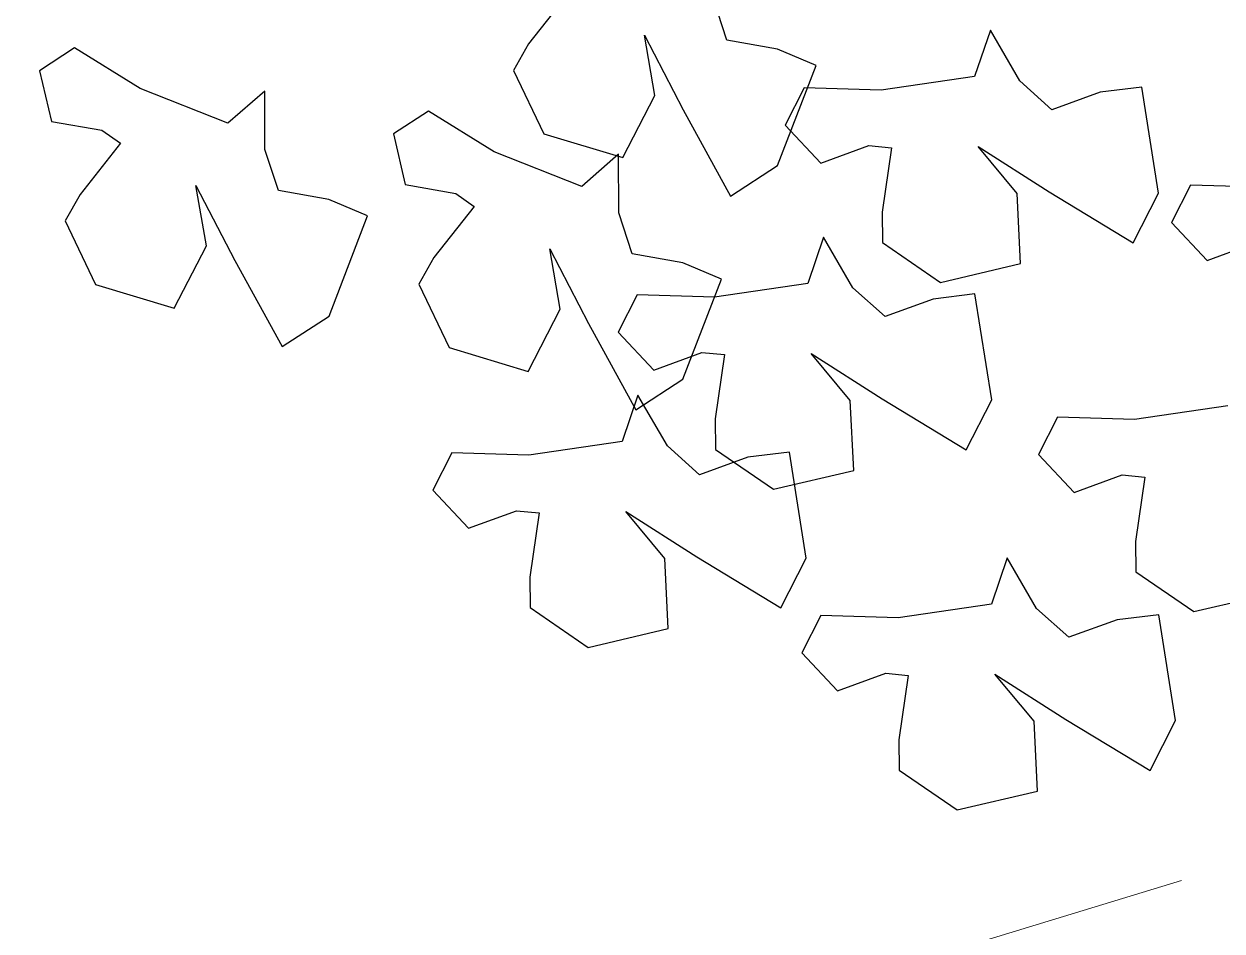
# Model space of a CAD drawing. Header units: millimetres. Extents: x 441156 to 441876, y 4514765 to 4515211.
# Drawn here: x 441573.862 to 441574.956, y 4514834.089 to 4514834.918 of the extents above; entities that cross this region are included whole.
import ezdxf

# ---------------------------------------------------------------- set-up
doc = ezdxf.new("R2010")
doc.units = ezdxf.units.MM
doc.linetypes.add('HIDDEN', pattern=[0.375, 0.25, -0.125])
doc.layers.add('01_piscinas', color=254, linetype='Continuous')
doc.layers.add('INGIN ELECTRICIDAD ALUMBRADO', color=120, linetype='HIDDEN')

msp = doc.modelspace()

# ---------------------------------------------------------------- linework, layer by layer
at = {"layer": '01_piscinas'}
for p, q in [((441574.35935571, 4514834.94654546, 0.00000053), (441574.32255981, 4514834.89992499, 0.00000053)), ((441574.50370629, 4514834.90334321, 0.00000053), (441574.4913742, 4514834.94093436, 0.00000053)), ((441574.74423375, 4514834.9122999, 0.00000053), (441574.72991178, 4514834.86998437, 0.00000053)), ((441574.77105135, 4514834.86618694, 0.00000053), (441574.74423375, 4514834.9122999, 0.00000053)), ((441574.32255981, 4514834.89992499, 0.00000053), (441574.30889623, 4514834.87568126, 0.00000053)), ((441574.42841379, 4514834.90788569, 0.00000053), (441574.46387761, 4514834.83955189, 0.00000053)), ((441574.43788195, 4514834.8528993, 0.00000053), (441574.42841379, 4514834.90788569, 0.00000053)), ((441574.54980149, 4514834.89520169, 0.00000053), (441574.50370629, 4514834.90334321, 0.00000053)), ((441573.90809578, 4514834.89622365, 0.00000053), (441573.87606789, 4514834.87541807, 0.00000053)), ((441573.96805613, 4514834.85917075, 0.00000053), (441573.90809578, 4514834.89622365, 0.00000053)), ((441574.58509706, 4514834.88021169, 0.00000053), (441574.54980149, 4514834.89520169, 0.00000053)), ((441574.54996913, 4514834.78873848, 0.00000053), (441574.58509706, 4514834.88021169, 0.00000053)), ((441573.87606789, 4514834.87541807, 0.00000053), (441573.88686693, 4514834.82914715, 0.00000053)), ((441574.30889623, 4514834.87568126, 0.00000053), (441574.33659319, 4514834.8176698, 0.00000053)), ((441574.72991178, 4514834.86998437, 0.00000053), (441574.64465439, 4514834.85753473, 0.00000053)), ((441574.04811603, 4514834.82732376, 0.00000053), (441573.96805613, 4514834.85917075, 0.00000053)), ((441574.08167698, 4514834.85680911, 0.00000053), (441574.04811603, 4514834.82732376, 0.00000053)), ((441574.08184522, 4514834.8034653, 0.00000053), (441574.08167698, 4514834.85680911, 0.00000053)), ((441574.57420075, 4514834.8596433, 0.00000053), (441574.55686657, 4514834.82561119, 0.00000053)), ((441574.64465439, 4514834.85753473, 0.00000053), (441574.57420075, 4514834.8596433, 0.00000053)), ((441574.80052683, 4514834.83979809, 0.00000053), (441574.77105135, 4514834.86618694, 0.00000053)), ((441574.8445172, 4514834.85579494, 0.00000053), (441574.80052683, 4514834.83979809, 0.00000053)), ((441574.88257906, 4514834.860461, 0.00000053), (441574.8445172, 4514834.85579494, 0.00000053)), ((441574.89789399, 4514834.76367891, 0.00000053), (441574.88257906, 4514834.860461, 0.00000053)), ((441574.40865073, 4514834.79599218, 0.00000053), (441574.43788195, 4514834.8528993, 0.00000053)), ((441574.23116343, 4514834.8384695, 0.00000053), (441574.19913554, 4514834.81766392, 0.00000053)), ((441574.29112378, 4514834.8014166, 0.00000053), (441574.23116343, 4514834.8384695, 0.00000053)), ((441574.46387761, 4514834.83955189, 0.00000053), (441574.50710828, 4514834.76089573, 0.00000053)), ((441573.88686693, 4514834.82914715, 0.00000053), (441573.93296213, 4514834.82100564, 0.00000053)), ((441574.55686657, 4514834.82561119, 0.00000053), (441574.58935427, 4514834.79093892, 0.00000053)), ((441573.93296213, 4514834.82100564, 0.00000053), (441573.94982673, 4514834.80907641, 0.00000053)), ((441574.19913554, 4514834.81766392, 0.00000053), (441574.20993457, 4514834.77139301, 0.00000053)), ((441574.33659319, 4514834.8176698, 0.00000053), (441574.40865073, 4514834.79599218, 0.00000053)), ((441573.94982673, 4514834.80907641, 0.00000053), (441573.91303083, 4514834.76245593, 0.00000053)), ((441574.09417731, 4514834.76587415, 0.00000053), (441574.08184522, 4514834.8034653, 0.00000053)), ((441574.37118368, 4514834.76956961, 0.00000053), (441574.29112378, 4514834.8014166, 0.00000053)), ((441574.58935427, 4514834.79093892, 0.00000053), (441574.63334464, 4514834.80693577, 0.00000053)), ((441574.63334464, 4514834.80693577, 0.00000053), (441574.65391443, 4514834.80503705, 0.00000053)), ((441574.65391443, 4514834.80503705, 0.00000053), (441574.64535848, 4514834.74626458, 0.00000053)), ((441574.73305037, 4514834.80608575, 0.00000053), (441574.79792984, 4514834.76463885, 0.00000053)), ((441574.76874323, 4514834.76320022, 0.00000053), (441574.73305037, 4514834.80608575, 0.00000053)), ((441574.40474463, 4514834.79905496, 0.00000053), (441574.37118368, 4514834.76956961, 0.00000053)), ((441574.40491287, 4514834.74571116, 0.00000053), (441574.40474463, 4514834.79905496, 0.00000053)), ((441574.50710828, 4514834.76089573, 0.00000053), (441574.54996913, 4514834.78873848, 0.00000053)), ((441574.01888482, 4514834.77041664, 0.00000053), (441574.05434863, 4514834.70208283, 0.00000053)), ((441574.02835297, 4514834.71543025, 0.00000053), (441574.01888482, 4514834.77041664, 0.00000053)), ((441574.20993457, 4514834.77139301, 0.00000053), (441574.25602978, 4514834.76325149, 0.00000053)), ((441574.92709093, 4514834.77087997, 0.00000053), (441574.90975675, 4514834.73684786, 0.00000053)), ((441574.99754456, 4514834.7687714, 0.00000053), (441574.92709093, 4514834.77087997, 0.00000053)), ((441573.91303083, 4514834.76245593, 0.00000053), (441573.89936726, 4514834.7382122, 0.00000053)), ((441574.14027252, 4514834.75773264, 0.00000053), (441574.09417731, 4514834.76587415, 0.00000053)), ((441574.17556809, 4514834.74274264, 0.00000053), (441574.14027252, 4514834.75773264, 0.00000053)), ((441574.25602978, 4514834.76325149, 0.00000053), (441574.27289438, 4514834.75132226, 0.00000053)), ((441574.77188181, 4514834.6993016, 0.00000053), (441574.76874323, 4514834.76320022, 0.00000053)), ((441574.79792984, 4514834.76463885, 0.00000053), (441574.87469678, 4514834.71813595, 0.00000053)), ((441574.87469678, 4514834.71813595, 0.00000053), (441574.89789399, 4514834.76367891, 0.00000053)), ((441574.27289438, 4514834.75132226, 0.00000053), (441574.23609848, 4514834.70470178, 0.00000053)), ((441574.64535848, 4514834.74626458, 0.00000053), (441574.64564735, 4514834.71843711, 0.00000053)), ((441573.89936726, 4514834.7382122, 0.00000053), (441573.92706421, 4514834.68020075, 0.00000053)), ((441574.14044016, 4514834.65126943, 0.00000053), (441574.17556809, 4514834.74274264, 0.00000053)), ((441574.41724496, 4514834.70812, 0.00000053), (441574.40491287, 4514834.74571116, 0.00000053)), ((441574.90975675, 4514834.73684786, 0.00000053), (441574.94224445, 4514834.70217559, 0.00000053)), ((441573.99912175, 4514834.65852313, 0.00000053), (441574.02835297, 4514834.71543025, 0.00000053)), ((441574.59182883, 4514834.72331978, 0.00000053), (441574.57750687, 4514834.68100425, 0.00000053)), ((441574.61864643, 4514834.67720681, 0.00000053), (441574.59182883, 4514834.72331978, 0.00000053)), ((441574.64564735, 4514834.71843711, 0.00000053), (441574.69863934, 4514834.68204619, 0.00000053)), ((441574.94224445, 4514834.70217559, 0.00000053), (441574.98623482, 4514834.71817244, 0.00000053)), ((441574.23609848, 4514834.70470178, 0.00000053), (441574.2224349, 4514834.68045806, 0.00000053)), ((441574.34195246, 4514834.71266249, 0.00000053), (441574.37741628, 4514834.64432868, 0.00000053)), ((441574.35142062, 4514834.6576761, 0.00000053), (441574.34195246, 4514834.71266249, 0.00000053)), ((441574.46334017, 4514834.69997849, 0.00000053), (441574.41724496, 4514834.70812, 0.00000053)), ((441574.05434863, 4514834.70208283, 0.00000053), (441574.0975793, 4514834.62342667, 0.00000053)), ((441574.49863574, 4514834.68498849, 0.00000053), (441574.46334017, 4514834.69997849, 0.00000053)), ((441574.69863934, 4514834.68204619, 0.00000053), (441574.77188181, 4514834.6993016, 0.00000053)), ((441574.2224349, 4514834.68045806, 0.00000053), (441574.25013186, 4514834.6224466, 0.00000053)), ((441574.46350781, 4514834.59351528, 0.00000053), (441574.49863574, 4514834.68498849, 0.00000053)), ((441574.57750687, 4514834.68100425, 0.00000053), (441574.49224947, 4514834.6685546, 0.00000053)), ((441573.92706421, 4514834.68020075, 0.00000053), (441573.99912175, 4514834.65852313, 0.00000053)), ((441574.42179583, 4514834.67066317, 0.00000053), (441574.40446165, 4514834.63663107, 0.00000053)), ((441574.49224947, 4514834.6685546, 0.00000053), (441574.42179583, 4514834.67066317, 0.00000053)), ((441574.64812191, 4514834.65081796, 0.00000053), (441574.61864643, 4514834.67720681, 0.00000053)), ((441574.73017415, 4514834.67148087, 0.00000053), (441574.69211228, 4514834.66681481, 0.00000053)), ((441574.74548907, 4514834.57469878, 0.00000053), (441574.73017415, 4514834.67148087, 0.00000053)), ((441574.69211228, 4514834.66681481, 0.00000053), (441574.64812191, 4514834.65081796, 0.00000053)), ((441574.0975793, 4514834.62342667, 0.00000053), (441574.14044016, 4514834.65126943, 0.00000053)), ((441574.3221894, 4514834.60076898, 0.00000053), (441574.35142062, 4514834.6576761, 0.00000053)), ((441574.37741628, 4514834.64432868, 0.00000053), (441574.42064695, 4514834.56567252, 0.00000053)), ((441574.40446165, 4514834.63663107, 0.00000053), (441574.43694935, 4514834.6019588, 0.00000053)), ((441574.25013186, 4514834.6224466, 0.00000053), (441574.3221894, 4514834.60076898, 0.00000053)), ((441574.43694935, 4514834.6019588, 0.00000053), (441574.48093973, 4514834.61795564, 0.00000053)), ((441574.48093973, 4514834.61795564, 0.00000053), (441574.50150951, 4514834.61605693, 0.00000053)), ((441574.50150951, 4514834.61605693, 0.00000053), (441574.49295356, 4514834.55728445, 0.00000053)), ((441574.58064545, 4514834.61710562, 0.00000053), (441574.64552492, 4514834.57565872, 0.00000053)), ((441574.61633831, 4514834.57422009, 0.00000053), (441574.58064545, 4514834.61710562, 0.00000053)), ((441574.42064695, 4514834.56567252, 0.00000053), (441574.46350781, 4514834.59351528, 0.00000053)), ((441574.42248514, 4514834.57885727, 0.00000053), (441574.40816318, 4514834.53654174, 0.00000053)), ((441574.44930275, 4514834.53274431, 0.00000053), (441574.42248514, 4514834.57885727, 0.00000053)), ((441574.6194769, 4514834.51032147, 0.00000053), (441574.61633831, 4514834.57422009, 0.00000053)), ((441574.64552492, 4514834.57565872, 0.00000053), (441574.72229186, 4514834.52915582, 0.00000053)), ((441574.72229186, 4514834.52915582, 0.00000053), (441574.74548907, 4514834.57469878, 0.00000053)), ((441574.96120061, 4514834.56919036, 0.00000053), (441574.87594321, 4514834.55674072, 0.00000053)), ((441574.49295356, 4514834.55728445, 0.00000053), (441574.49324243, 4514834.52945698, 0.00000053)), ((441574.80548958, 4514834.55884929, 0.00000053), (441574.7881554, 4514834.52481719, 0.00000053)), ((441574.87594321, 4514834.55674072, 0.00000053), (441574.80548958, 4514834.55884929, 0.00000053)), ((441574.40816318, 4514834.53654174, 0.00000053), (441574.32290578, 4514834.5240921, 0.00000053)), ((441574.47877822, 4514834.50635546, 0.00000053), (441574.44930275, 4514834.53274431, 0.00000053)), ((441574.49324243, 4514834.52945698, 0.00000053), (441574.54623443, 4514834.49306607, 0.00000053)), ((441574.25245215, 4514834.52620067, 0.00000053), (441574.23511797, 4514834.49216857, 0.00000053)), ((441574.32290578, 4514834.5240921, 0.00000053), (441574.25245215, 4514834.52620067, 0.00000053)), ((441574.5227686, 4514834.52235231, 0.00000053), (441574.47877822, 4514834.50635546, 0.00000053)), ((441574.56083046, 4514834.52701837, 0.00000053), (441574.5227686, 4514834.52235231, 0.00000053)), ((441574.57614538, 4514834.43023628, 0.00000053), (441574.56083046, 4514834.52701837, 0.00000053)), ((441574.7881554, 4514834.52481719, 0.00000053), (441574.8206431, 4514834.49014492, 0.00000053)), ((441574.54623443, 4514834.49306607, 0.00000053), (441574.6194769, 4514834.51032147, 0.00000053)), ((441574.8206431, 4514834.49014492, 0.00000053), (441574.86463347, 4514834.50614176, 0.00000053)), ((441574.86463347, 4514834.50614176, 0.00000053), (441574.88520326, 4514834.50424304, 0.00000053)), ((441574.88520326, 4514834.50424304, 0.00000053), (441574.87664731, 4514834.44547057, 0.00000053)), ((441574.23511797, 4514834.49216857, 0.00000053), (441574.26760566, 4514834.4574963, 0.00000053)), ((441574.26760566, 4514834.4574963, 0.00000053), (441574.31159604, 4514834.47349314, 0.00000053)), ((441574.31159604, 4514834.47349314, 0.00000053), (441574.33216582, 4514834.47159442, 0.00000053)), ((441574.41130177, 4514834.47264312, 0.00000053), (441574.47618123, 4514834.43119622, 0.00000053)), ((441574.44699462, 4514834.42975759, 0.00000053), (441574.41130177, 4514834.47264312, 0.00000053)), ((441574.33216582, 4514834.47159442, 0.00000053), (441574.32360988, 4514834.41282196, 0.00000053)), ((441574.87664731, 4514834.44547057, 0.00000053), (441574.87693618, 4514834.4176431, 0.00000053)), ((441574.45013321, 4514834.36585896, 0.00000053), (441574.44699462, 4514834.42975759, 0.00000053)), ((441574.47618123, 4514834.43119622, 0.00000053), (441574.55294817, 4514834.38469332, 0.00000053)), ((441574.55294817, 4514834.38469332, 0.00000053), (441574.57614538, 4514834.43023628, 0.00000053)), ((441574.75961939, 4514834.43032672, 0.00000053), (441574.74529743, 4514834.38801119, 0.00000053)), ((441574.786437, 4514834.38421375, 0.00000053), (441574.75961939, 4514834.43032672, 0.00000053)), ((441574.32360988, 4514834.41282196, 0.00000053), (441574.32389874, 4514834.38499448, 0.00000053)), ((441574.87693618, 4514834.4176431, 0.00000053), (441574.92992817, 4514834.38125218, 0.00000053)), ((441574.92992817, 4514834.38125218, 0.00000053), (441575.00317064, 4514834.39850758, 0.00000053)), ((441574.32389874, 4514834.38499448, 0.00000053), (441574.37689074, 4514834.34860356, 0.00000053)), ((441574.74529743, 4514834.38801119, 0.00000053), (441574.66004003, 4514834.37556155, 0.00000053)), ((441574.5895864, 4514834.37767012, 0.00000053), (441574.57225222, 4514834.34363801, 0.00000053)), ((441574.66004003, 4514834.37556155, 0.00000053), (441574.5895864, 4514834.37767012, 0.00000053)), ((441574.81591247, 4514834.35782491, 0.00000053), (441574.786437, 4514834.38421375, 0.00000053)), ((441574.89796471, 4514834.37848782, 0.00000053), (441574.85990285, 4514834.37382176, 0.00000053)), ((441574.91327963, 4514834.28170573, 0.00000053), (441574.89796471, 4514834.37848782, 0.00000053)), ((441574.37689074, 4514834.34860356, 0.00000053), (441574.45013321, 4514834.36585896, 0.00000053)), ((441574.85990285, 4514834.37382176, 0.00000053), (441574.81591247, 4514834.35782491, 0.00000053)), ((441574.57225222, 4514834.34363801, 0.00000053), (441574.60473991, 4514834.30896574, 0.00000053)), ((441574.60473991, 4514834.30896574, 0.00000053), (441574.64873029, 4514834.32496259, 0.00000053)), ((441574.64873029, 4514834.32496259, 0.00000053), (441574.66930007, 4514834.32306387, 0.00000053)), ((441574.66930007, 4514834.32306387, 0.00000053), (441574.66074413, 4514834.2642914, 0.00000053)), ((441574.74843602, 4514834.32411257, 0.00000053), (441574.81331548, 4514834.28266566, 0.00000053)), ((441574.78412887, 4514834.28122704, 0.00000053), (441574.74843602, 4514834.32411257, 0.00000053)), ((441574.78726746, 4514834.21732841, 0.00000053), (441574.78412887, 4514834.28122704, 0.00000053)), ((441574.81331548, 4514834.28266566, 0.00000053), (441574.89008242, 4514834.23616276, 0.00000053)), ((441574.89008242, 4514834.23616276, 0.00000053), (441574.91327963, 4514834.28170573, 0.00000053)), ((441574.66074413, 4514834.2642914, 0.00000053), (441574.66103299, 4514834.23646393, 0.00000053)), ((441574.66103299, 4514834.23646393, 0.00000053), (441574.71402499, 4514834.20007301, 0.00000053)), ((441574.71402499, 4514834.20007301, 0.00000053), (441574.78726746, 4514834.21732841, 0.00000053))]:
    msp.add_line(p, q, dxfattribs=at)
at = {"layer": 'INGIN ELECTRICIDAD ALUMBRADO', "color": 86, "lineweight": 13, "elevation": 0.00000131}
msp.add_lwpolyline([(441577.59961126, 4514834.86323508), (441575.27756778, 4514834.24501407), (441572.04897328, 4514833.26126727), (441571.44810846, 4514833.04581667)], dxfattribs=at)

doc.saveas('drawing.dxf')
